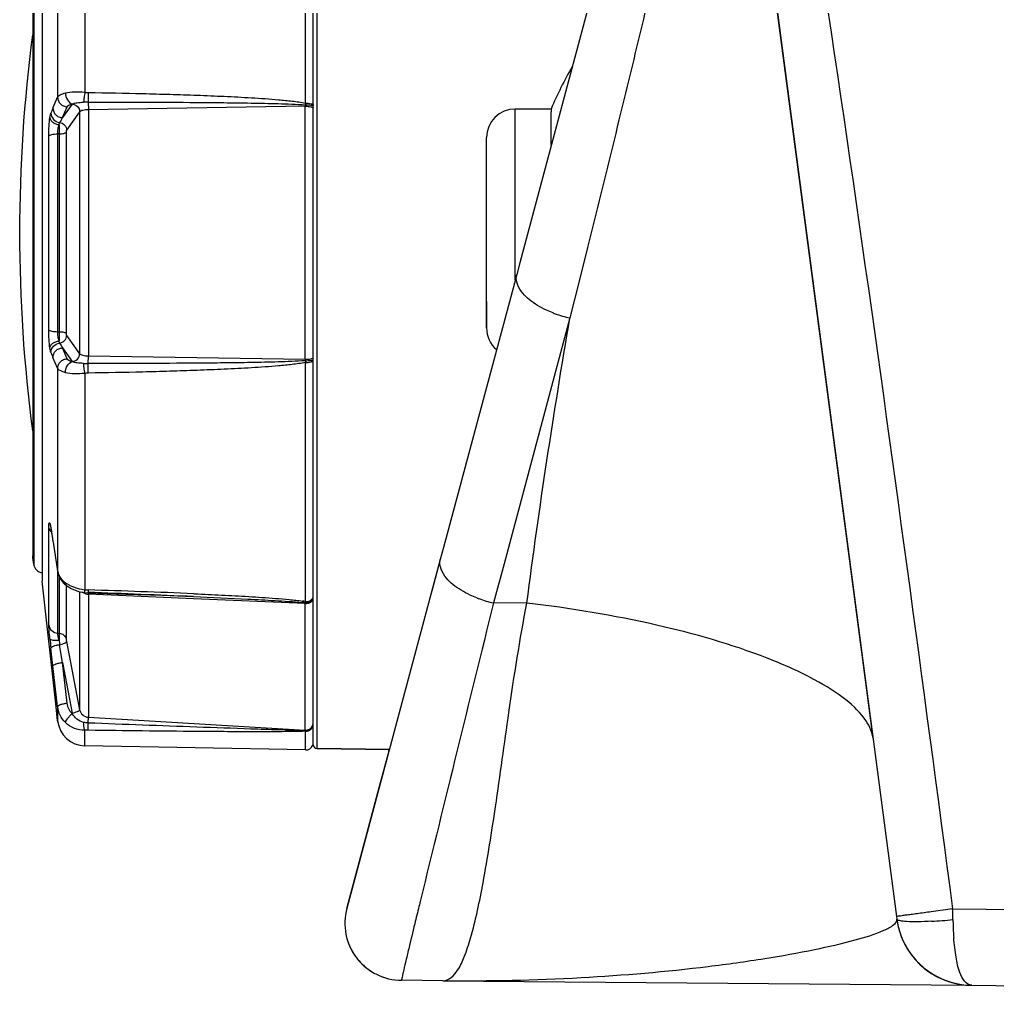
# Model space of a CAD drawing. Header units: millimetres. Extents: x -1584 to 3730, y -1918 to 2655.
# Drawn here: x -1562.9 to -1511.5, y -140.9 to -89.8 of the extents above; entities that cross this region are included whole.
import ezdxf

# ---------------------------------------------------------------- set-up
doc = ezdxf.new("R2010")
doc.units = ezdxf.units.MM
doc.header["$LTSCALE"] = 65.395
doc.layers.get('0').update_dxf_attribs({"linetype": 'CONTINUOUS'})
doc.layers.add('ASSI', color=7, linetype='CONTINUOUS')
doc.layers.add('GEOM', color=7, linetype='CONTINUOUS')

msp = doc.modelspace()

# ---------------------------------------------------------------- linework, layer by layer
at = {"linetype": 'Continuous'}
for p, q in [((-1536.833, -94.45), (-1536.833, -94.45)), ((-1534.949, -94.45), (-1536.833, -94.45)), ((-1536.833, -95.45), (-1536.833, -94.45)), ((-1534.949, -94.45), (-1534.948, -94.596)), ((-1536.833, -100.95), (-1536.833, -95.45)), ((-1536.833, -103.437), (-1536.833, -100.95))]:
    msp.add_line(p, q, dxfattribs=at)
for centre, radius, start, end in [((-1516.536, -102.258), 20, 149.8515, 157.0216), ((-1536.833, -95.95), 1.5, 90, 180), ((-1727.988, -96.713), 193.052, 0.10713, 0.62849), ((-1536.833, -105.95), 1.5, 180, 229.1768)]:
    msp.add_arc(centre, radius, start, end, dxfattribs=at)
at = {"layer": 'ASSI', "linetype": 'Continuous'}
msp.add_line((-1562.117, -118.361), (-1562.155, -118.046), dxfattribs=at)
at = {"layer": 'GEOM', "linetype": 'Continuous'}
for p, q in [((-1518.036, -127.483), (-1526.274, -64.913)), ((-1526.274, -64.913), (-1516.803, -136.85)), ((-1526.95, -66.554), (-1536.589, -102.526)), ((-1547.236, -128.034), (-1547.234, -73.906)), ((-1547.84, -94.14), (-1547.84, -81.583)), ((-1559.425, -82.206), (-1559.425, -93.565)), ((-1561.673, -83.143), (-1561.673, -116.664)), ((-1560.858, -83.183), (-1560.858, -93.833)), ((-1547.433, -94.199), (-1547.433, -83.1)), ((-1547.433, -94.24), (-1547.433, -83.1)), ((-1562.163, -84.184), (-1562.163, -117.716)), ((-1562.155, -84.206), (-1562.155, -117.694)), ((-1562.117, -84.126), (-1562.117, -117.774)), ((-1561.104, -94.405), (-1560.858, -93.833)), ((-1560.097, -94.192), (-1560.607, -94.903)), ((-1560.607, -94.903), (-1560.361, -94.331)), ((-1547.857, -94.306), (-1559.243, -94.486)), ((-1559.243, -94.486), (-1559.243, -107.414)), ((-1547.857, -107.594), (-1547.857, -94.306)), ((-1547.433, -94.24), (-1547.433, -94.199)), ((-1547.433, -94.26), (-1547.433, -94.24)), ((-1547.433, -94.26), (-1547.433, -94.24)), ((-1547.433, -94.403), (-1547.433, -94.26)), ((-1547.433, -94.403), (-1547.433, -94.26)), ((-1547.433, -107.497), (-1547.433, -94.403)), ((-1547.433, -107.497), (-1547.433, -94.403)), ((-1559.704, -94.596), (-1560.392, -95.556)), ((-1559.704, -94.596), (-1559.704, -107.304)), ((-1561.322, -106.04), (-1561.322, -95.86)), ((-1560.778, -95.754), (-1560.857, -95.755)), ((-1560.857, -106.145), (-1560.857, -95.755)), ((-1560.778, -95.754), (-1560.778, -106.146)), ((-1560.41, -95.676), (-1560.41, -106.224)), ((-1538.333, -97.107), (-1538.333, -95.95)), ((-1538.333, -97.061), (-1538.343, -97.061)), ((-1538.343, -97.107), (-1538.343, -97.061)), ((-1538.333, -97.107), (-1538.343, -97.107)), ((-1538.343, -97.137), (-1538.343, -97.107)), ((-1538.343, -99.807), (-1538.343, -97.137)), ((-1538.333, -97.137), (-1538.333, -97.107)), ((-1538.333, -99.807), (-1538.333, -97.137)), ((-1538.333, -99.807), (-1538.343, -99.807)), ((-1538.343, -100.207), (-1538.343, -99.807)), ((-1538.333, -100.207), (-1538.333, -99.807)), ((-1538.333, -100.207), (-1538.343, -100.207)), ((-1538.333, -100.54), (-1538.343, -100.54)), ((-1538.343, -100.604), (-1538.343, -100.54)), ((-1538.333, -100.604), (-1538.343, -100.604)), ((-1538.343, -100.879), (-1538.343, -100.604)), ((-1538.333, -100.236), (-1538.333, -100.207)), ((-1538.333, -100.95), (-1538.333, -100.236)), ((-1538.343, -100.95), (-1538.343, -100.879)), ((-1538.343, -101.523), (-1538.343, -100.95)), ((-1538.333, -104.16), (-1538.333, -100.95)), ((-1538.343, -101.656), (-1538.343, -101.523)), ((-1538.343, -102.671), (-1538.343, -101.656)), ((-1538.333, -101.656), (-1538.343, -101.656)), ((-1533.036, -101.731), (-1533.442, -103.355)), ((-1538.343, -102.76), (-1538.343, -102.671)), ((-1538.333, -102.671), (-1538.343, -102.671)), ((-1536.589, -102.526), (-1536.752, -103.138)), ((-1536.752, -103.138), (-1540.595, -117.477)), ((-1536.752, -103.138), (-1540.595, -117.477)), ((-1538.333, -102.76), (-1538.343, -102.76)), ((-1538.343, -104.16), (-1538.343, -102.76)), ((-1536.752, -103.138), (-1536.752, -103.138)), ((-1533.442, -103.355), (-1533.959, -105.424)), ((-1538.333, -104.16), (-1538.343, -104.16)), ((-1538.343, -104.429), (-1538.343, -104.16)), ((-1538.333, -104.429), (-1538.333, -104.16)), ((-1538.343, -104.56), (-1538.343, -104.429)), ((-1538.333, -104.56), (-1538.343, -104.56)), ((-1538.333, -104.56), (-1538.333, -104.429)), ((-1538.333, -105.949), (-1538.333, -104.56)), ((-1538.333, -104.56), (-1538.333, -105.949)), ((-1533.959, -105.424), (-1537.417, -118.329)), ((-1560.857, -106.145), (-1560.778, -106.146)), ((-1560.392, -106.344), (-1559.704, -107.304)), ((-1560.361, -107.569), (-1560.607, -106.997)), ((-1560.607, -106.997), (-1560.097, -107.708)), ((-1560.858, -108.067), (-1561.104, -107.495)), ((-1559.243, -107.414), (-1547.857, -107.594)), ((-1547.84, -120.317), (-1547.84, -107.76)), ((-1547.433, -107.64), (-1547.433, -107.497)), ((-1547.433, -107.64), (-1547.433, -107.497)), ((-1547.433, -107.66), (-1547.433, -107.64)), ((-1547.433, -107.66), (-1547.433, -107.64)), ((-1547.433, -118.8), (-1547.433, -107.66)), ((-1547.433, -118.8), (-1547.433, -107.66)), ((-1560.858, -108.067), (-1560.858, -118.717)), ((-1559.425, -108.335), (-1559.425, -119.694)), ((-1561.322, -121.547), (-1561.322, -116.458)), ((-1561.264, -116.223), (-1561.24, -116.347)), ((-1561.24, -116.347), (-1561.239, -116.348)), ((-1561.215, -116.468), (-1561.209, -116.507)), ((-1561.212, -116.468), (-1561.206, -116.507)), ((-1561.212, -116.468), (-1561.209, -116.507)), ((-1561.209, -116.507), (-1561.209, -116.507)), ((-1561.206, -116.507), (-1561.104, -117.154)), ((-1561.673, -116.664), (-1561.673, -118.757)), ((-1561.133, -116.988), (-1561.107, -117.155)), ((-1561.107, -117.155), (-1561.101, -117.194)), ((-1561.104, -117.154), (-1561.098, -117.193)), ((-1561.104, -117.154), (-1561.101, -117.194)), ((-1561.101, -117.194), (-1560.861, -118.717)), ((-1561.101, -117.194), (-1561.101, -117.194)), ((-1561.098, -117.193), (-1560.858, -118.717)), ((-1540.595, -117.477), (-1540.762, -118.101)), ((-1540.595, -117.477), (-1540.762, -118.101)), ((-1562.163, -117.716), (-1562.163, -117.774)), ((-1562.163, -117.774), (-1562.163, -117.924)), ((-1562.155, -118.046), (-1562.163, -117.924)), ((-1562.155, -118.046), (-1562.163, -117.924)), ((-1562.155, -117.694), (-1562.155, -117.774)), ((-1562.155, -117.774), (-1562.155, -117.836)), ((-1562.155, -117.836), (-1562.155, -118.046)), ((-1562.155, -118.046), (-1562.117, -118.361)), ((-1562.117, -117.774), (-1562.117, -117.924)), ((-1562.117, -117.924), (-1562.117, -118.046)), ((-1562.117, -118.046), (-1562.117, -118.147)), ((-1540.762, -118.101), (-1545.674, -136.432)), ((-1540.762, -118.101), (-1541.211, -119.778)), ((-1562.117, -118.147), (-1562.117, -118.361)), ((-1537.417, -118.329), (-1537.969, -120.387)), ((-1561.673, -118.757), (-1561.673, -118.79)), ((-1561.673, -118.79), (-1561.673, -118.8)), ((-1561.673, -118.8), (-1561.673, -118.93)), ((-1561.673, -118.93), (-1561.673, -119.25)), ((-1560.861, -118.717), (-1560.855, -118.756)), ((-1560.858, -118.717), (-1560.855, -118.756)), ((-1560.857, -118.757), (-1560.857, -118.748)), ((-1560.857, -121.973), (-1560.857, -118.757)), ((-1560.855, -118.756), (-1560.855, -118.757)), ((-1560.855, -118.757), (-1560.826, -118.884)), ((-1560.778, -118.993), (-1560.778, -121.978)), ((-1547.433, -118.851), (-1547.433, -118.8)), ((-1547.433, -118.93), (-1547.433, -118.8)), ((-1547.433, -118.93), (-1547.433, -118.851)), ((-1547.433, -120.032), (-1547.433, -118.93)), ((-1547.433, -119.875), (-1547.433, -118.93)), ((-1560.94, -125.843), (-1561.673, -119.25)), ((-1560.94, -125.843), (-1561.673, -119.25)), ((-1560.533, -119.362), (-1560.502, -119.389)), ((-1560.502, -119.389), (-1560.384, -119.488)), ((-1560.41, -119.466), (-1560.41, -119.487)), ((-1560.41, -119.487), (-1560.41, -122.291)), ((-1560.384, -119.487), (-1560.384, -119.488)), ((-1559.704, -119.795), (-1559.704, -125.998)), ((-1559.481, -119.842), (-1559.481, -119.842)), ((-1559.274, -119.86), (-1559.257, -119.861)), ((-1559.256, -119.836), (-1559.257, -119.86)), ((-1559.257, -119.86), (-1559.257, -119.861)), ((-1559.257, -119.861), (-1559.257, -119.861)), ((-1559.257, -119.861), (-1559.241, -119.861)), ((-1559.252, -119.709), (-1559.256, -119.836)), ((-1559.243, -119.929), (-1559.243, -126.394)), ((-1553.722, -120.168), (-1559.243, -119.929)), ((-1547.857, -120.422), (-1553.722, -120.168)), ((-1553.717, -120.055), (-1553.717, -120.055)), ((-1553.711, -119.906), (-1553.662, -119.908)), ((-1547.433, -120.032), (-1547.433, -119.875)), ((-1547.433, -120.044), (-1547.433, -120.032)), ((-1547.433, -120.044), (-1547.433, -120.032)), ((-1547.433, -120.136), (-1547.433, -120.044)), ((-1547.433, -120.136), (-1547.433, -120.044)), ((-1547.433, -126.682), (-1547.433, -120.136)), ((-1547.433, -126.682), (-1547.433, -120.136)), ((-1547.857, -127.066), (-1547.857, -120.422)), ((-1536.215, -120.402), (-1537.969, -120.387)), ((-1560.857, -121.973), (-1560.778, -121.978)), ((-1560.607, -123.516), (-1560.754, -122.582)), ((-1560.392, -122.414), (-1559.704, -125.998)), ((-1561.104, -123.699), (-1561.212, -122.758)), ((-1560.858, -125.834), (-1561.104, -123.699)), ((-1560.361, -125.651), (-1560.607, -123.516)), ((-1560.607, -123.516), (-1560.097, -126.172)), ((-1560.858, -126.582), (-1560.94, -125.843)), ((-1560.858, -126.582), (-1560.94, -125.843)), ((-1560.858, -125.834), (-1560.858, -126.582)), ((-1559.243, -126.394), (-1547.857, -127.066)), ((-1547.433, -126.734), (-1547.433, -126.682)), ((-1547.433, -126.734), (-1547.433, -126.682)), ((-1547.433, -126.741), (-1547.433, -126.734)), ((-1547.433, -126.741), (-1547.433, -126.734)), ((-1547.433, -126.781), (-1547.433, -126.741)), ((-1547.433, -127.673), (-1547.433, -126.741)), ((-1547.433, -127.569), (-1547.433, -126.781)), ((-1559.425, -127.89), (-1559.425, -127.079)), ((-1547.857, -127.092), (-1547.857, -127.066)), ((-1547.84, -128.112), (-1547.84, -127.127)), ((-1547.433, -127.712), (-1547.433, -127.569)), ((-1547.433, -127.712), (-1547.433, -127.673)), ((-1547.433, -127.834), (-1547.433, -127.712)), ((-1547.433, -127.834), (-1547.433, -127.712)), ((-1547.84, -128.112), (-1559.425, -127.89)), ((-1543.438, -128.089), (-1547.236, -128.034)), ((-1547.236, -128.034), (-1543.438, -128.089)), ((-1543.972, -130.081), (-1543.438, -128.089)), ((-1543.458, -128.165), (-1543.438, -128.089)), ((-1543.458, -128.165), (-1543.438, -128.089)), ((-1543.438, -128.089), (-1543.457, -128.16)), ((-1544.463, -131.914), (-1543.972, -130.081)), ((-1545.674, -136.432), (-1544.463, -131.914)), ((-1513.856, -136.461), (-1514.985, -136.613)), ((-1513.856, -136.461), (-1457.833, -136.95)), ((-1516.803, -136.85), (-1516.784, -136.992)), ((-1540.627, -140.227), (-1542.802, -140.208)), ((-1540.627, -140.227), (-1512.854, -140.47)), ((-1512.854, -140.47), (-1457.833, -140.95))]:
    msp.add_line(p, q, dxfattribs=at)
for points in [[(-1561.24, -116.347), (-1561.24, -116.345), (-1561.237, -116.358), (-1561.228, -116.397), (-1561.217, -116.457), (-1561.215, -116.468)], [(-1561.209, -116.507), (-1561.178, -116.703), (-1561.133, -116.988)], [(-1560.826, -118.884), (-1560.715, -119.135), (-1560.533, -119.362)], [(-1560.384, -119.487), (-1560.143, -119.634), (-1559.766, -119.782), (-1559.481, -119.842)], [(-1559.481, -119.842), (-1559.431, -119.848), (-1559.274, -119.86)], [(-1559.241, -119.861), (-1557.281, -119.922), (-1555.356, -119.989), (-1553.717, -120.055)]]:
    msp.add_lwpolyline(points, dxfattribs=at)
for centre, radius, start, end in [((-1482.859, -100.95), 80, 172.52774, 180), ((-1527.909, -108.65), 36.122, 156.7732, 157.2123), ((-1560.002, -94.26), 0.117, 139.1931, 144.3254), ((-1559.088, -119.845), 25.756, 90.3734, 90.9046), ((-1537.883, -95.919), 10.115, 169.8725, 170.4109), ((-1541.365, -94.312), 6.492, 179.3111, 179.9441), ((-1500.527, -130.202), 69.682, 149.5641, 149.80364), ((-1482.859, -100.95), 80, 180, 187.47226), ((-1532.738, -99.701), 5.85, 248.9769, 250.1165), ((-1532.685, -99.557), 6.003, 250.1068, 257.7449), ((-1500.528, -71.698), 69.681, 210.19636, 210.4359), ((-1527.907, -93.249), 36.124, 202.7877, 203.2268), ((-1560.002, -107.64), 0.117, 215.6777, 220.8075), ((-1559.084, -81.647), 26.164, 269.0999, 269.6228), ((-1541.361, -107.588), 6.496, 180.0561, 180.6887), ((-1537.753, -105.959), 10.247, 189.5923, 190.1238), ((-1563.132, -116.721), 1.935, 11.298, 11.9641), ((-1561.62, -118.3), 0.5, 187, 207.75), ((-1561.62, -118.3), 0.5, 187, 207.75), ((-1561.62, -118.3), 0.5, 207.75, 217.233), ((-1561.62, -118.3), 0.5, 207.75, 217.233), ((-1561.62, -118.3), 0.5, 217.233, 228.5), ((-1561.62, -118.3), 0.5, 217.233, 228.5), ((-1561.62, -118.3), 0.5, 228.5, 241.1497), ((-1561.62, -118.3), 0.5, 228.5, 241.1497), ((-1561.62, -118.3), 0.5, 241.1497, 249.25), ((-1561.62, -118.3), 0.5, 241.1497, 249.25), ((-1561.62, -118.3), 0.5, 249.25, 263.8665), ((-1561.62, -118.3), 0.5, 249.25, 263.8665), ((-1560.126, -118.601), 0.742, 189.002, 191.9128), ((-1559.215, -119.24), 0.69, 256.8224, 265.7256), ((-1559.213, -119.225), 0.705, 265.677, 267.5578), ((-1590.424, -976.083), 856.814, 87.544641, 87.915312), ((-1569.795, -494.464), 374.903, 87.54115, 88.38851), ((-1547.672, -120.02), 0.241, 329.5392, 333.2039), ((-1536.748, -114.664), 5.85, 248.97, 250.1164), ((-1536.694, -114.52), 6.003, 250.1067, 257.7448), ((-1549.215, -134.206), 13.896, 84.3923, 85.0582), ((-1548.892, -126.55), 6.321, 80.4253, 81.9124), ((4125.261, -1519.732), 5833.553, 166.1206156, 166.278439), ((-1524.485, -118.543), 36.968, 185.7996, 186.5463), ((-1544.495, -120.57), 16.383, 186.2094, 187.0561), ((-1559.27, -126.013), 0.842, 190.8582, 192.9906), ((-1559.397, -126.42), 1.47, 186.339, 268.9), ((-1547.81, -126.681), 0.377, 335.8915, 350.9841), ((-1547.802, -126.682), 0.369, 350.9785, 359.963), ((-1547.833, -127.712), 0.4, 268.9, 337.225), ((-1547.833, -127.712), 0.4, 337.225, 360), ((-1547.233, -127.834), 0.2, 180, 269.16), ((-1542.776, -137.209), 3, 165.001, 191.1258), ((-1542.776, -137.209), 3, 165, 269.5), ((-1612.495, -139.169), 98.676, 1.24919, 1.57243), ((-1512.819, -136.47), 4, 187.5004, 214.3667), ((-1512.819, -136.47), 4, 187.4996, 214.3635), ((-1512.819, -136.47), 4, 187.5423, 199.1492), ((-1516.372, -113.136), 24.015, 273.3696, 276.0476), ((-1495.414, -136.643), 18.432, 181.165, 183.6189), ((-922.26, -287.264), 637.742, 166.394254, 166.515125), ((-1542.776, -137.209), 3, 191.1258, 203.3655), ((-1512.819, -136.47), 4, 199.1492, 269.4829), ((-1512.819, -136.47), 4, 203.3764, 210.7929), ((-1497.924, -136.793), 15.917, 183.6501, 184.2288), ((-1542.776, -137.209), 3, 203.3655, 217.2505), ((-1512.819, -136.47), 4, 210.7929, 213.8577), ((-1542.776, -137.209), 3, 217.2505, 233.665), ((-1512.819, -136.47), 4, 216.1468, 240.8552), ((-1512.819, -136.47), 4, 216.1491, 228.3664), ((-1512.819, -136.47), 4, 222.4413, 228.199), ((-1542.776, -137.209), 3, 233.665, 243.3751), ((-1512.819, -136.47), 4, 228.199, 234.1228), ((-1512.819, -136.47), 4, 228.3664, 242.171), ((-1542.776, -137.209), 3, 243.3751, 269.4998), ((-1512.819, -136.47), 4, 234.1228, 240.8879), ((-1512.819, -136.47), 4, 240.8879, 243.0772), ((-1512.819, -136.47), 4, 242.171, 269.5056), ((-1512.819, -136.47), 4, 243.0772, 245.8546), ((-1512.819, -136.47), 4, 243.1225, 269.4993), ((-1512.819, -136.47), 4, 245.8546, 252.991), ((-1512.819, -136.47), 4, 252.991, 257.6451), ((-1512.819, -136.47), 4, 257.6451, 269.4829)]:
    msp.add_arc(centre, radius, start, end, dxfattribs=at)
for points, knots in [([(-1524.346, -64.657), (-1522.315, -76.58), (-1518.642, -100.493), (-1515.45, -124.472), (-1513.856, -136.461)], [0, 0, 0, 0, 0.499996, 1, 1, 1, 1]), ([(-1527.729, -79.125), (-1528.497, -82.91), (-1530.246, -90.452), (-1532.099, -97.967), (-1533.036, -101.731)], [0, 0, 0, 0, 0.498936, 1, 1, 1, 1]), ([(-1560.858, -93.833), (-1560.848, -93.809), (-1560.808, -93.76), (-1560.673, -93.672), (-1560.544, -93.63), (-1560.448, -93.604)], [0, 0, 0, 0, 0.164026, 0.382231, 1, 1, 1, 1]), ([(-1560.858, -93.833), (-1560.858, -93.896), (-1560.832, -94.025), (-1560.721, -94.189), (-1560.557, -94.301), (-1560.426, -94.33), (-1560.361, -94.331)], [0, 0, 0, 0, 0.245733, 0.495338, 0.747659, 1, 1, 1, 1]), ([(-1560.448, -93.604), (-1560.45, -93.732), (-1560.388, -93.973), (-1560.197, -94.157), (-1560.091, -94.184)], [0, 0, 0, 0, 0.539868, 1, 1, 1, 1]), ([(-1560.448, -93.604), (-1560.296, -93.562), (-1559.952, -93.525), (-1559.609, -93.546), (-1559.425, -93.565)], [0, 0, 0, 0, 0.460683, 1, 1, 1, 1]), ([(-1559.425, -93.565), (-1559.442, -93.661), (-1559.468, -93.837), (-1559.489, -94.013), (-1559.495, -94.093)], [0, 0, 0, 0, 0.551648, 1, 1, 1, 1]), ([(-1559.252, -93.581), (-1559.253, -93.627), (-1559.256, -93.797), (-1559.258, -93.966), (-1559.256, -94.09)], [0, 0, 0, 0, 0.270742, 1, 1, 1, 1]), ([(-1559.252, -93.581), (-1558.299, -93.596), (-1556.87, -93.624), (-1554.965, -93.675), (-1553.536, -93.722), (-1552.108, -93.78), (-1550.919, -93.841), (-1549.968, -93.903), (-1549.256, -93.958), (-1548.546, -94.029), (-1548.073, -94.091), (-1547.84, -94.14)], [0, 0, 0, 0, 0.250071, 0.375101, 0.500124, 0.62514, 0.750142, 0.812636, 0.875122, 0.93759, 1, 1, 1, 1]), ([(-1561.104, -94.405), (-1561.104, -94.468), (-1561.078, -94.597), (-1560.967, -94.761), (-1560.802, -94.872), (-1560.672, -94.901), (-1560.607, -94.903)], [0, 0, 0, 0, 0.245733, 0.495336, 0.747659, 1, 1, 1, 1]), ([(-1560.361, -94.331), (-1560.346, -94.295), (-1560.251, -94.231), (-1560.154, -94.2), (-1560.091, -94.184)], [0, 0, 0, 0, 0.377328, 1, 1, 1, 1]), ([(-1560.097, -94.192), (-1559.996, -94.197), (-1559.791, -94.288), (-1559.704, -94.496), (-1559.704, -94.596)], [0, 0, 0, 0, 0.50321, 1, 1, 1, 1]), ([(-1560.091, -94.184), (-1560.014, -94.146), (-1559.812, -94.105), (-1559.611, -94.095), (-1559.495, -94.093)], [0, 0, 0, 0, 0.425514, 1, 1, 1, 1]), ([(-1559.243, -94.486), (-1559.297, -94.487), (-1559.397, -94.493), (-1559.534, -94.514), (-1559.636, -94.545), (-1559.691, -94.577), (-1559.704, -94.596)], [0, 0, 0, 0, 0.333726, 0.627637, 0.854367, 1, 1, 1, 1]), ([(-1559.256, -94.09), (-1558.306, -94.088), (-1556.405, -94.088), (-1554.03, -94.097), (-1552.129, -94.114), (-1550.704, -94.133), (-1549.517, -94.158), (-1548.568, -94.191), (-1548.093, -94.214), (-1547.857, -94.234)], [0, 0, 0, 0, 0.250041, 0.500069, 0.625076, 0.750075, 0.875059, 0.937541, 1, 1, 1, 1]), ([(-1559.256, -94.09), (-1559.254, -94.118), (-1559.246, -94.249), (-1559.243, -94.381), (-1559.243, -94.486)], [0, 0, 0, 0, 0.208904, 1, 1, 1, 1]), ([(-1547.857, -94.234), (-1547.805, -94.234), (-1547.709, -94.235), (-1547.595, -94.238), (-1547.519, -94.244), (-1547.478, -94.247), (-1547.452, -94.252), (-1547.437, -94.255), (-1547.434, -94.258)], [0, 0, 0, 0, 0.362054, 0.678358, 0.803959, 0.901559, 0.967399, 1, 1, 1, 1]), ([(-1547.857, -94.306), (-1547.804, -94.305), (-1547.703, -94.308), (-1547.586, -94.324), (-1547.508, -94.345), (-1547.464, -94.363), (-1547.433, -94.386), (-1547.433, -94.403)], [0, 0, 0, 0, 0.356818, 0.667242, 0.790372, 0.886938, 1, 1, 1, 1]), ([(-1547.84, -94.14), (-1547.744, -94.14), (-1547.629, -94.146), (-1547.505, -94.182), (-1547.462, -94.2), (-1547.433, -94.224), (-1547.433, -94.24)], [0, 0, 0, 0, 0.666702, 0.789048, 0.88521, 1, 1, 1, 1]), ([(-1547.434, -94.258), (-1547.433, -94.258), (-1547.433, -94.259), (-1547.433, -94.26), (-1547.433, -94.26)], [0, 0, 0, 0, 0.553054, 1, 1, 1, 1]), ([(-1561.322, -95.86), (-1561.322, -95.686), (-1561.312, -95.364), (-1561.285, -95.042), (-1561.264, -94.895)], [0, 0, 0, 0, 0.53974, 1, 1, 1, 1]), ([(-1561.264, -94.895), (-1561.257, -94.847), (-1561.243, -94.768), (-1561.224, -94.689), (-1561.212, -94.66)], [0, 0, 0, 0, 0.603443, 1, 1, 1, 1]), ([(-1561.264, -94.895), (-1561.26, -94.941), (-1561.226, -95.039), (-1561.116, -95.157), (-1560.962, -95.24), (-1560.843, -95.267), (-1560.782, -95.272)], [0, 0, 0, 0, 0.213674, 0.453552, 0.71974, 1, 1, 1, 1]), ([(-1561.212, -94.66), (-1561.212, -94.779), (-1561.113, -95.027), (-1560.875, -95.142), (-1560.754, -95.155)], [0, 0, 0, 0, 0.49454, 1, 1, 1, 1]), ([(-1560.857, -95.755), (-1560.856, -95.667), (-1560.843, -95.504), (-1560.808, -95.343), (-1560.782, -95.273)], [0, 0, 0, 0, 0.539109, 1, 1, 1, 1]), ([(-1560.782, -95.272), (-1560.78, -95.26), (-1560.773, -95.22), (-1560.765, -95.18), (-1560.754, -95.155)], [0, 0, 0, 0, 0.325403, 1, 1, 1, 1]), ([(-1560.782, -95.273), (-1560.781, -95.306), (-1560.779, -95.467), (-1560.778, -95.627), (-1560.778, -95.754)], [0, 0, 0, 0, 0.211568, 1, 1, 1, 1]), ([(-1560.754, -95.155), (-1560.658, -95.167), (-1560.47, -95.263), (-1560.392, -95.461), (-1560.392, -95.556)], [0, 0, 0, 0, 0.503689, 1, 1, 1, 1]), ([(-1561.322, -95.86), (-1561.313, -95.841), (-1561.258, -95.811), (-1561.159, -95.783), (-1561.018, -95.762), (-1560.913, -95.756), (-1560.857, -95.755)], [0, 0, 0, 0, 0.12921, 0.351558, 0.652477, 1, 1, 1, 1]), ([(-1560.778, -95.754), (-1560.735, -95.753), (-1560.655, -95.749), (-1560.546, -95.734), (-1560.465, -95.712), (-1560.421, -95.691), (-1560.41, -95.676)], [0, 0, 0, 0, 0.336589, 0.63283, 0.859077, 1, 1, 1, 1]), ([(-1560.392, -95.556), (-1560.401, -95.569), (-1560.406, -95.612), (-1560.41, -95.651), (-1560.41, -95.676)], [0, 0, 0, 0, 0.383137, 1, 1, 1, 1]), ([(-1536.088, -104.459), (-1536.211, -104.359), (-1536.576, -104.025), (-1536.842, -103.473), (-1536.752, -103.138)], [0, 0, 0, 0, 0.313479, 1, 1, 1, 1]), ([(-1534.837, -105.161), (-1534.956, -105.116), (-1535.398, -104.929), (-1535.816, -104.682), (-1536.088, -104.459)], [0, 0, 0, 0, 0.267262, 1, 1, 1, 1]), ([(-1561.264, -107.005), (-1561.285, -106.858), (-1561.312, -106.536), (-1561.322, -106.214), (-1561.322, -106.04)], [0, 0, 0, 0, 0.460261, 1, 1, 1, 1]), ([(-1561.322, -106.04), (-1561.313, -106.059), (-1561.258, -106.089), (-1561.159, -106.117), (-1561.018, -106.138), (-1560.913, -106.144), (-1560.857, -106.145)], [0, 0, 0, 0, 0.12921, 0.351558, 0.652477, 1, 1, 1, 1]), ([(-1560.782, -106.627), (-1560.808, -106.557), (-1560.843, -106.396), (-1560.856, -106.233), (-1560.857, -106.145)], [0, 0, 0, 0, 0.460891, 1, 1, 1, 1]), ([(-1560.778, -106.146), (-1560.778, -106.19), (-1560.779, -106.35), (-1560.78, -106.51), (-1560.782, -106.627)], [0, 0, 0, 0, 0.27066, 1, 1, 1, 1]), ([(-1560.778, -106.146), (-1560.735, -106.147), (-1560.655, -106.151), (-1560.546, -106.166), (-1560.465, -106.188), (-1560.421, -106.209), (-1560.41, -106.224)], [0, 0, 0, 0, 0.33659, 0.632831, 0.859078, 1, 1, 1, 1]), ([(-1560.41, -106.224), (-1560.41, -106.249), (-1560.406, -106.288), (-1560.401, -106.331), (-1560.392, -106.344)], [0, 0, 0, 0, 0.616863, 1, 1, 1, 1]), ([(-1561.264, -107.005), (-1561.26, -106.959), (-1561.226, -106.86), (-1561.116, -106.743), (-1560.962, -106.66), (-1560.843, -106.633), (-1560.782, -106.627)], [0, 0, 0, 0, 0.213683, 0.453562, 0.719746, 1, 1, 1, 1]), ([(-1561.212, -107.24), (-1561.212, -107.121), (-1561.113, -106.873), (-1560.875, -106.758), (-1560.754, -106.745)], [0, 0, 0, 0, 0.494548, 1, 1, 1, 1]), ([(-1560.754, -106.745), (-1560.757, -106.739), (-1560.77, -106.701), (-1560.777, -106.661), (-1560.782, -106.628)], [0, 0, 0, 0, 0.171944, 1, 1, 1, 1]), ([(-1560.754, -106.745), (-1560.658, -106.733), (-1560.47, -106.637), (-1560.392, -106.439), (-1560.392, -106.344)], [0, 0, 0, 0, 0.503686, 1, 1, 1, 1]), ([(-1561.212, -107.24), (-1561.224, -107.211), (-1561.243, -107.132), (-1561.257, -107.053), (-1561.264, -107.005)], [0, 0, 0, 0, 0.39655, 1, 1, 1, 1]), ([(-1561.104, -107.495), (-1561.104, -107.432), (-1561.078, -107.303), (-1560.967, -107.139), (-1560.802, -107.028), (-1560.672, -106.999), (-1560.607, -106.997)], [0, 0, 0, 0, 0.245733, 0.495336, 0.747659, 1, 1, 1, 1]), ([(-1560.097, -107.708), (-1559.996, -107.703), (-1559.791, -107.612), (-1559.704, -107.404), (-1559.704, -107.304)], [0, 0, 0, 0, 0.50321, 1, 1, 1, 1]), ([(-1559.704, -107.304), (-1559.691, -107.323), (-1559.636, -107.355), (-1559.534, -107.386), (-1559.397, -107.407), (-1559.297, -107.413), (-1559.243, -107.414)], [0, 0, 0, 0, 0.145629, 0.372358, 0.666265, 1, 1, 1, 1]), ([(-1560.858, -108.067), (-1560.858, -108.004), (-1560.832, -107.875), (-1560.721, -107.711), (-1560.557, -107.599), (-1560.426, -107.57), (-1560.361, -107.569)], [0, 0, 0, 0, 0.245733, 0.495338, 0.74766, 1, 1, 1, 1]), ([(-1560.448, -108.296), (-1560.45, -108.168), (-1560.388, -107.927), (-1560.197, -107.743), (-1560.091, -107.716)], [0, 0, 0, 0, 0.539865, 1, 1, 1, 1]), ([(-1560.091, -107.716), (-1560.154, -107.7), (-1560.251, -107.669), (-1560.346, -107.605), (-1560.361, -107.569)], [0, 0, 0, 0, 0.622672, 1, 1, 1, 1]), ([(-1559.495, -107.807), (-1559.611, -107.805), (-1559.812, -107.795), (-1560.014, -107.754), (-1560.091, -107.716)], [0, 0, 0, 0, 0.574472, 1, 1, 1, 1]), ([(-1559.425, -108.335), (-1559.442, -108.239), (-1559.468, -108.063), (-1559.489, -107.887), (-1559.495, -107.807)], [0, 0, 0, 0, 0.551648, 1, 1, 1, 1]), ([(-1559.252, -108.319), (-1559.253, -108.273), (-1559.256, -108.103), (-1559.258, -107.934), (-1559.256, -107.81)], [0, 0, 0, 0, 0.270756, 1, 1, 1, 1]), ([(-1559.256, -107.81), (-1559.254, -107.782), (-1559.246, -107.651), (-1559.243, -107.519), (-1559.243, -107.414)], [0, 0, 0, 0, 0.208912, 1, 1, 1, 1]), ([(-1547.857, -107.666), (-1548.093, -107.686), (-1548.568, -107.709), (-1549.517, -107.742), (-1550.704, -107.767), (-1552.129, -107.786), (-1554.03, -107.803), (-1556.405, -107.812), (-1558.306, -107.812), (-1559.256, -107.81)], [0, 0, 0, 0, 0.062459, 0.124941, 0.249925, 0.374924, 0.499931, 0.749959, 1, 1, 1, 1]), ([(-1547.84, -107.76), (-1548.073, -107.809), (-1548.546, -107.871), (-1549.256, -107.942), (-1549.968, -107.997), (-1550.919, -108.059), (-1552.108, -108.12), (-1553.536, -108.178), (-1554.965, -108.225), (-1556.87, -108.276), (-1558.299, -108.304), (-1559.252, -108.319)], [0, 0, 0, 0, 0.06241, 0.124878, 0.187364, 0.249858, 0.37486, 0.499876, 0.624899, 0.749929, 1, 1, 1, 1]), ([(-1547.857, -107.594), (-1547.804, -107.595), (-1547.703, -107.592), (-1547.586, -107.576), (-1547.508, -107.555), (-1547.464, -107.537), (-1547.433, -107.514), (-1547.433, -107.497)], [0, 0, 0, 0, 0.356818, 0.667242, 0.790372, 0.886938, 1, 1, 1, 1]), ([(-1547.857, -107.666), (-1547.805, -107.666), (-1547.709, -107.665), (-1547.595, -107.662), (-1547.519, -107.656), (-1547.478, -107.653), (-1547.452, -107.648), (-1547.437, -107.645), (-1547.434, -107.642)], [0, 0, 0, 0, 0.362066, 0.678377, 0.803978, 0.901573, 0.967407, 1, 1, 1, 1]), ([(-1547.84, -107.76), (-1547.744, -107.76), (-1547.629, -107.754), (-1547.505, -107.718), (-1547.462, -107.7), (-1547.433, -107.676), (-1547.433, -107.66)], [0, 0, 0, 0, 0.666702, 0.789048, 0.88521, 1, 1, 1, 1]), ([(-1547.434, -107.642), (-1547.433, -107.642), (-1547.433, -107.641), (-1547.433, -107.64), (-1547.433, -107.64)], [0, 0, 0, 0, 0.552987, 1, 1, 1, 1]), ([(-1560.448, -108.296), (-1560.544, -108.27), (-1560.673, -108.228), (-1560.808, -108.14), (-1560.848, -108.091), (-1560.858, -108.067)], [0, 0, 0, 0, 0.617769, 0.835974, 1, 1, 1, 1]), ([(-1559.425, -108.335), (-1559.609, -108.354), (-1559.952, -108.375), (-1560.296, -108.338), (-1560.448, -108.296)], [0, 0, 0, 0, 0.539319, 1, 1, 1, 1]), ([(-1561.322, -116.458), (-1561.322, -116.443), (-1561.322, -116.391), (-1561.32, -116.34), (-1561.318, -116.303)], [0, 0, 0, 0, 0.282666, 1, 1, 1, 1]), ([(-1561.322, -116.458), (-1561.317, -116.49), (-1561.302, -116.532), (-1561.279, -116.569), (-1561.273, -116.578)], [0, 0, 0, 0, 0.740778, 1, 1, 1, 1]), ([(-1561.318, -116.303), (-1561.317, -116.289), (-1561.315, -116.263), (-1561.311, -116.229), (-1561.305, -116.204), (-1561.3, -116.188), (-1561.29, -116.179), (-1561.279, -116.187), (-1561.272, -116.202), (-1561.266, -116.215), (-1561.264, -116.223)], [0, 0, 0, 0, 0.240649, 0.431514, 0.571846, 0.66278, 0.713354, 0.765468, 0.858585, 1, 1, 1, 1]), ([(-1561.264, -116.223), (-1561.261, -116.23), (-1561.252, -116.261), (-1561.244, -116.294), (-1561.238, -116.32)], [0, 0, 0, 0, 0.19993, 1, 1, 1, 1]), ([(-1561.234, -116.342), (-1561.232, -116.352), (-1561.224, -116.393), (-1561.217, -116.435), (-1561.212, -116.468)], [0, 0, 0, 0, 0.227191, 1, 1, 1, 1]), ([(-1561.273, -116.578), (-1561.267, -116.586), (-1561.242, -116.62), (-1561.212, -116.649), (-1561.186, -116.668)], [0, 0, 0, 0, 0.241338, 1, 1, 1, 1]), ([(-1540.098, -119.423), (-1540.22, -119.322), (-1540.585, -118.989), (-1540.852, -118.436), (-1540.762, -118.101)], [0, 0, 0, 0, 0.313479, 1, 1, 1, 1]), ([(-1560.787, -118.939), (-1560.769, -118.976), (-1560.682, -119.125), (-1560.555, -119.248), (-1560.448, -119.325)], [0, 0, 0, 0, 0.236697, 1, 1, 1, 1]), ([(-1560.448, -119.325), (-1560.449, -119.358), (-1560.442, -119.419), (-1560.406, -119.471), (-1560.384, -119.487)], [0, 0, 0, 0, 0.548981, 1, 1, 1, 1]), ([(-1560.448, -119.325), (-1560.43, -119.338), (-1560.354, -119.39), (-1560.274, -119.436), (-1560.212, -119.467)], [0, 0, 0, 0, 0.24226, 1, 1, 1, 1]), ([(-1560.212, -119.467), (-1560.153, -119.497), (-1559.902, -119.608), (-1559.632, -119.675), (-1559.425, -119.694)], [0, 0, 0, 0, 0.242737, 1, 1, 1, 1]), ([(-1538.847, -120.124), (-1538.966, -120.079), (-1539.407, -119.892), (-1539.826, -119.645), (-1540.098, -119.423)], [0, 0, 0, 0, 0.267259, 1, 1, 1, 1]), ([(-1559.372, -119.912), (-1559.39, -119.907), (-1559.459, -119.888), (-1559.526, -119.856), (-1559.569, -119.826)], [0, 0, 0, 0, 0.261802, 1, 1, 1, 1]), ([(-1559.425, -119.694), (-1559.43, -119.715), (-1559.439, -119.752), (-1559.454, -119.8), (-1559.465, -119.827), (-1559.476, -119.843), (-1559.481, -119.842)], [0, 0, 0, 0, 0.406204, 0.71408, 0.910526, 1, 1, 1, 1]), ([(-1559.244, -119.858), (-1559.244, -119.863), (-1559.243, -119.887), (-1559.243, -119.91), (-1559.243, -119.929)], [0, 0, 0, 0, 0.208816, 1, 1, 1, 1]), ([(-1553.717, -120.055), (-1552.767, -120.097), (-1551.341, -120.161), (-1549.441, -120.263), (-1548.491, -120.32), (-1548.018, -120.361)], [0, 0, 0, 0, 0.49999, 0.750004, 1, 1, 1, 1]), ([(-1553.662, -119.908), (-1553.189, -119.929), (-1552.244, -119.973), (-1550.826, -120.05), (-1549.647, -120.128), (-1548.705, -120.208), (-1548.236, -120.258), (-1548.003, -120.292)], [0, 0, 0, 0, 0.250225, 0.500403, 0.750461, 0.875373, 1, 1, 1, 1]), ([(-1547.857, -120.376), (-1547.769, -120.381), (-1547.595, -120.344), (-1547.472, -120.207), (-1547.447, -120.132)], [0, 0, 0, 0, 0.526088, 1, 1, 1, 1]), ([(-1547.857, -120.422), (-1547.803, -120.424), (-1547.698, -120.414), (-1547.559, -120.355), (-1547.459, -120.26), (-1547.433, -120.175), (-1547.433, -120.136)], [0, 0, 0, 0, 0.286048, 0.553714, 0.789846, 1, 1, 1, 1]), ([(-1547.84, -120.317), (-1547.764, -120.318), (-1547.619, -120.292), (-1547.497, -120.199), (-1547.464, -120.142)], [0, 0, 0, 0, 0.538021, 1, 1, 1, 1]), ([(-1547.857, -120.376), (-1547.855, -120.372), (-1547.849, -120.352), (-1547.844, -120.332), (-1547.84, -120.317)], [0, 0, 0, 0, 0.228411, 1, 1, 1, 1]), ([(-1547.857, -120.422), (-1547.857, -120.418), (-1547.857, -120.403), (-1547.857, -120.387), (-1547.857, -120.376)], [0, 0, 0, 0, 0.270921, 1, 1, 1, 1]), ([(-1539.172, -137.99), (-1538.896, -137.036), (-1538.428, -134.737), (-1537.8, -130.777), (-1537.14, -125.867), (-1536.586, -122.303), (-1536.215, -120.402)], [0, 0, 0, 0, 0.167006, 0.393842, 0.674277, 1, 1, 1, 1]), ([(-1518.036, -127.483), (-1518.086, -127.106), (-1518.524, -126.272), (-1519.708, -125.228), (-1521.446, -124.191), (-1524.679, -122.782), (-1529.654, -121.373), (-1533.927, -120.662), (-1536.215, -120.402)], [0, 0, 0, 0, 0.056667, 0.133307, 0.233492, 0.356457, 0.657371, 1, 1, 1, 1]), ([(-1561.264, -122.279), (-1561.279, -122.126), (-1561.301, -121.882), (-1561.322, -121.638), (-1561.322, -121.547)], [0, 0, 0, 0, 0.627728, 1, 1, 1, 1]), ([(-1561.322, -121.547), (-1561.309, -121.657), (-1561.196, -121.876), (-1560.97, -121.966), (-1560.857, -121.973)], [0, 0, 0, 0, 0.493441, 1, 1, 1, 1]), ([(-1560.782, -122.341), (-1560.801, -122.265), (-1560.827, -122.161), (-1560.85, -122.038), (-1560.856, -121.991), (-1560.857, -121.973)], [0, 0, 0, 0, 0.626153, 0.854543, 1, 1, 1, 1]), ([(-1560.778, -121.978), (-1560.778, -121.996), (-1560.779, -122.117), (-1560.781, -122.238), (-1560.782, -122.341)], [0, 0, 0, 0, 0.145569, 1, 1, 1, 1]), ([(-1560.778, -121.978), (-1560.692, -121.983), (-1560.52, -122.049), (-1560.426, -122.209), (-1560.41, -122.291)], [0, 0, 0, 0, 0.50622, 1, 1, 1, 1]), ([(-1561.264, -122.279), (-1561.259, -122.297), (-1561.202, -122.328), (-1561.102, -122.344), (-1560.952, -122.353), (-1560.842, -122.347), (-1560.782, -122.342)], [0, 0, 0, 0, 0.114317, 0.331407, 0.63898, 1, 1, 1, 1]), ([(-1561.212, -122.758), (-1561.212, -122.738), (-1561.164, -122.691), (-1561.068, -122.65), (-1560.924, -122.608), (-1560.814, -122.59), (-1560.754, -122.582)], [0, 0, 0, 0, 0.119317, 0.336853, 0.642427, 1, 1, 1, 1]), ([(-1560.754, -122.582), (-1560.706, -122.573), (-1560.619, -122.551), (-1560.505, -122.509), (-1560.429, -122.47), (-1560.392, -122.431), (-1560.392, -122.414)], [0, 0, 0, 0, 0.352705, 0.656909, 0.876782, 1, 1, 1, 1]), ([(-1560.41, -122.291), (-1560.41, -122.307), (-1560.403, -122.348), (-1560.396, -122.389), (-1560.392, -122.414)], [0, 0, 0, 0, 0.388236, 1, 1, 1, 1]), ([(-1561.104, -123.699), (-1561.104, -123.678), (-1561.051, -123.628), (-1560.946, -123.585), (-1560.789, -123.541), (-1560.671, -123.523), (-1560.607, -123.516)], [0, 0, 0, 0, 0.119815, 0.340008, 0.646935, 1, 1, 1, 1]), ([(-1560.858, -125.834), (-1560.858, -125.812), (-1560.805, -125.762), (-1560.701, -125.719), (-1560.544, -125.676), (-1560.425, -125.658), (-1560.361, -125.651)], [0, 0, 0, 0, 0.119843, 0.34005, 0.646964, 1, 1, 1, 1]), ([(-1560.091, -126.203), (-1560.165, -126.129), (-1560.29, -125.957), (-1560.349, -125.754), (-1560.361, -125.651)], [0, 0, 0, 0, 0.502236, 1, 1, 1, 1]), ([(-1560.448, -126.671), (-1560.561, -126.56), (-1560.75, -126.299), (-1560.84, -125.99), (-1560.858, -125.834)], [0, 0, 0, 0, 0.50211, 1, 1, 1, 1]), ([(-1560.448, -126.671), (-1560.449, -126.661), (-1560.441, -126.634), (-1560.41, -126.569), (-1560.338, -126.469), (-1560.227, -126.337), (-1560.138, -126.248), (-1560.091, -126.203)], [0, 0, 0, 0, 0.053281, 0.1331, 0.366099, 0.669943, 1, 1, 1, 1]), ([(-1560.097, -126.172), (-1560.047, -126.163), (-1559.953, -126.142), (-1559.829, -126.098), (-1559.746, -126.058), (-1559.704, -126.016), (-1559.704, -125.998)], [0, 0, 0, 0, 0.348988, 0.655005, 0.877402, 1, 1, 1, 1]), ([(-1559.495, -126.66), (-1559.62, -126.629), (-1559.857, -126.514), (-1560.03, -126.314), (-1560.091, -126.203)], [0, 0, 0, 0, 0.502747, 1, 1, 1, 1]), ([(-1559.704, -125.998), (-1559.684, -126.102), (-1559.567, -126.304), (-1559.351, -126.387), (-1559.243, -126.394)], [0, 0, 0, 0, 0.495205, 1, 1, 1, 1]), ([(-1559.425, -127.079), (-1559.613, -127.081), (-1559.992, -127.014), (-1560.316, -126.803), (-1560.448, -126.671)], [0, 0, 0, 0, 0.501193, 1, 1, 1, 1]), ([(-1559.425, -127.079), (-1559.437, -127.062), (-1559.453, -127.011), (-1559.473, -126.918), (-1559.487, -126.797), (-1559.493, -126.708), (-1559.495, -126.66)], [0, 0, 0, 0, 0.144591, 0.371872, 0.665461, 1, 1, 1, 1]), ([(-1559.252, -127.078), (-1559.256, -127.032), (-1559.256, -126.904), (-1559.257, -126.777), (-1559.256, -126.696)], [0, 0, 0, 0, 0.362351, 1, 1, 1, 1]), ([(-1559.256, -126.696), (-1559.254, -126.662), (-1559.249, -126.561), (-1559.243, -126.46), (-1559.243, -126.394)], [0, 0, 0, 0, 0.337169, 1, 1, 1, 1]), ([(-1547.857, -127.092), (-1548.331, -127.085), (-1549.28, -127.057), (-1551.18, -126.996), (-1553.555, -126.911), (-1556.405, -126.806), (-1558.306, -126.733), (-1559.256, -126.696)], [0, 0, 0, 0, 0.124785, 0.24975, 0.499787, 0.74988, 1, 1, 1, 1]), ([(-1547.857, -127.092), (-1547.752, -127.098), (-1547.586, -127.047), (-1547.456, -126.883), (-1547.433, -126.783), (-1547.433, -126.734)], [0, 0, 0, 0, 0.51365, 0.760914, 1, 1, 1, 1]), ([(-1547.857, -127.066), (-1547.777, -127.071), (-1547.612, -127.033), (-1547.498, -126.907), (-1547.466, -126.835)], [0, 0, 0, 0, 0.50497, 1, 1, 1, 1]), ([(-1547.84, -127.127), (-1547.788, -127.128), (-1547.682, -127.109), (-1547.546, -127.025), (-1547.454, -126.896), (-1547.433, -126.792), (-1547.433, -126.741)], [0, 0, 0, 0, 0.25425, 0.506075, 0.754329, 1, 1, 1, 1]), ([(-1547.84, -127.127), (-1548.075, -127.136), (-1548.547, -127.145), (-1549.494, -127.154), (-1550.682, -127.155), (-1552.109, -127.15), (-1554.013, -127.138), (-1556.394, -127.114), (-1558.299, -127.091), (-1559.252, -127.078)], [0, 0, 0, 0, 0.061822, 0.124085, 0.248955, 0.374003, 0.499133, 0.749521, 1, 1, 1, 1]), ([(-1547.84, -127.127), (-1547.842, -127.124), (-1547.848, -127.114), (-1547.853, -127.102), (-1547.857, -127.092)], [0, 0, 0, 0, 0.212298, 1, 1, 1, 1]), ([(-1541.802, -135.992), (-1541.829, -136.102), (-1541.93, -136.519), (-1542.031, -136.936), (-1542.105, -137.242)], [0, 0, 0, 0, 0.265466, 1, 1, 1, 1]), ([(-1517.473, -137.583), (-1517.288, -137.501), (-1517.016, -137.384), (-1516.77, -137.101), (-1516.784, -136.992)], [0, 0, 0, 0, 0.647352, 1, 1, 1, 1]), ([(-1514.985, -136.613), (-1515.232, -136.646), (-1515.585, -136.693), (-1516.024, -136.751), (-1516.291, -136.788), (-1516.497, -136.81), (-1516.664, -136.845), (-1516.737, -136.83), (-1516.801, -136.863), (-1516.803, -136.853)], [0, 0, 0, 0, 0.408148, 0.580645, 0.727128, 0.844616, 0.930279, 0.982404, 1, 1, 1, 1]), ([(-1514.961, -137.11), (-1515.206, -137.124), (-1515.637, -137.142), (-1516.224, -137.135), (-1516.549, -137.102), (-1516.777, -137.045), (-1516.784, -136.992)], [0, 0, 0, 0, 0.397772, 0.710129, 0.913517, 1, 1, 1, 1]), ([(-1540.627, -140.227), (-1538.207, -140.249), (-1533.552, -140.148), (-1527.914, -139.664), (-1523.833, -139.096), (-1521.254, -138.64), (-1519.165, -138.161), (-1517.954, -137.797), (-1517.473, -137.583)], [0, 0, 0, 0, 0.310334, 0.596698, 0.72503, 0.838666, 0.932423, 1, 1, 1, 1]), ([(-1540.627, -140.227), (-1540.308, -140.23), (-1539.82, -139.72), (-1539.463, -138.904), (-1539.268, -138.321), (-1539.172, -137.99)], [0, 0, 0, 0, 0.344735, 0.627533, 1, 1, 1, 1]), ([(-1512.852, -140.47), (-1513.158, -140.467), (-1513.532, -139.796), (-1513.696, -138.945), (-1513.772, -138.312), (-1513.798, -137.967)], [0, 0, 0, 0, 0.330012, 0.626293, 1, 1, 1, 1]), ([(-1542.42, -138.55), (-1542.478, -138.791), (-1542.575, -139.202), (-1542.691, -139.682), (-1542.748, -139.952), (-1542.788, -140.094), (-1542.784, -140.152), (-1542.811, -140.208), (-1542.802, -140.208)], [0, 0, 0, 0, 0.435749, 0.748964, 0.858918, 0.937468, 0.984501, 1, 1, 1, 1])]:
    msp.add_open_spline(points, degree=3, knots=knots, dxfattribs=at)
for points in [[(-1559.425, -93.565), (-1559.368, -93.574), (-1559.31, -93.58), (-1559.252, -93.581)], [(-1536.215, -120.402), (-1535.571, -115.394), (-1534.801, -110.402), (-1533.959, -105.424)], [(-1559.252, -108.319), (-1559.31, -108.32), (-1559.368, -108.326), (-1559.425, -108.335)], [(-1560.851, -118.754), (-1560.838, -118.818), (-1560.816, -118.881), (-1560.787, -118.939)], [(-1559.425, -119.694), (-1559.368, -119.702), (-1559.31, -119.707), (-1559.252, -119.709)], [(-1547.457, -120.129), (-1547.442, -120.099), (-1547.433, -120.065), (-1547.433, -120.032)], [(-1547.447, -120.132), (-1547.438, -120.104), (-1547.433, -120.074), (-1547.433, -120.044)], [(-1559.256, -126.696), (-1559.337, -126.692), (-1559.417, -126.68), (-1559.495, -126.66)], [(-1559.252, -127.078), (-1559.31, -127.077), (-1559.368, -127.078), (-1559.425, -127.079)]]:
    msp.add_open_spline(points, degree=3, dxfattribs=at)

doc.saveas('drawing.dxf')
